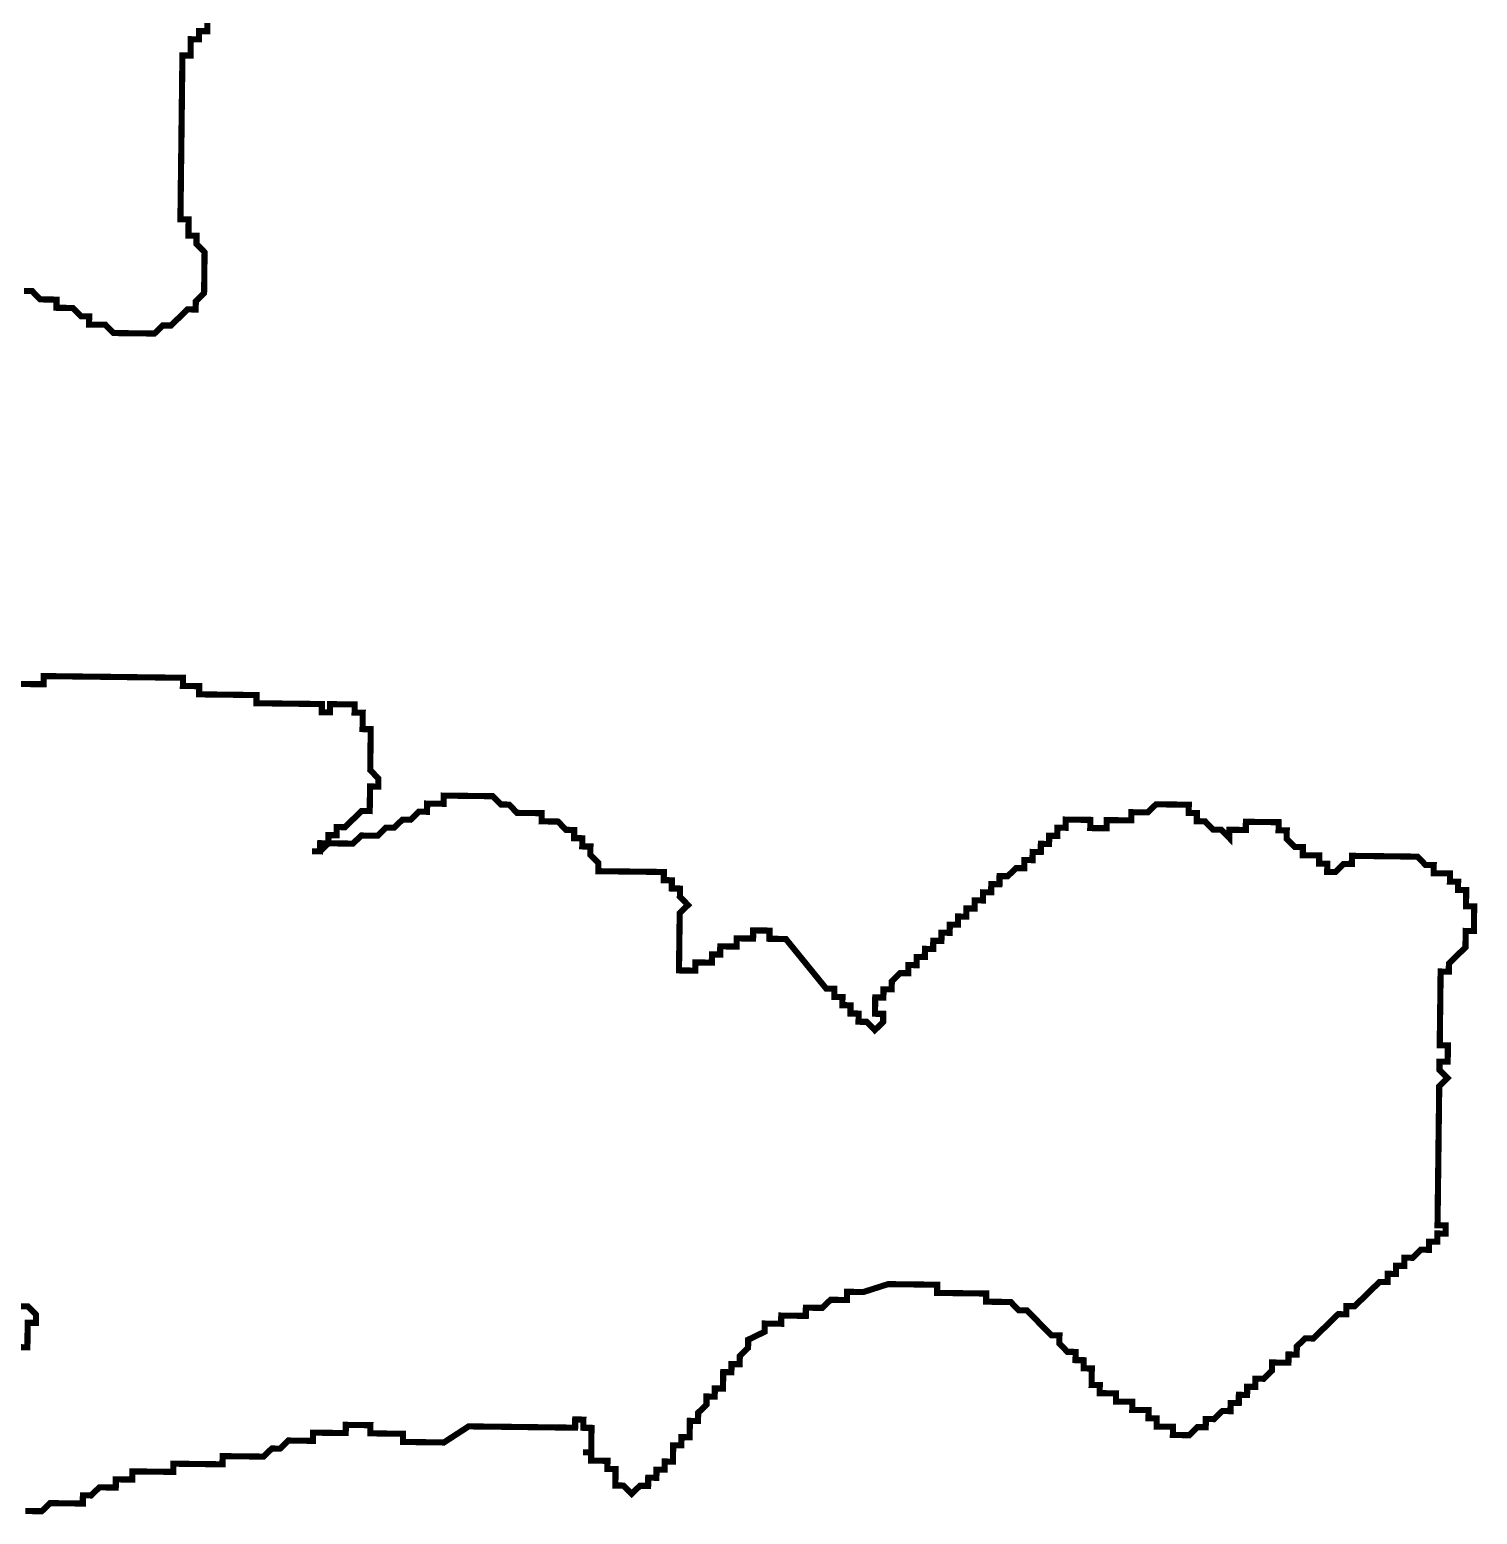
# Model space of a CAD drawing. Header units: metres. Extents: x 257673 to 289848, y 2129691 to 2228029.
# Drawn here: x 261777 to 262478, y 2175400 to 2176119 of the extents above; entities that cross this region are included whole.
import ezdxf

# ---------------------------------------------------------------- set-up
doc = ezdxf.new("R2010")
doc.units = ezdxf.units.M
doc.header["$MEASUREMENT"] = 0
doc.layers.add('HAZARDS LINE', color=1, linetype='Continuous')

msp = doc.modelspace()

# ---------------------------------------------------------------- linework, layer by layer
at = {"layer": 'HAZARDS LINE', "lineweight": 18}
for points in [[(261863.37, 2176122.53, 2.97, 2.97, 0), (261863.32, 2176118.57, 2.97, 2.97, 0), (261859.36, 2176118.62, 2.97, 2.97, 0), (261859.31, 2176114.65, 2.97, 2.97, 0), (261855.34, 2176114.7, 2.97, 2.97, 0), (261855.29, 2176110.73, 2.97, 2.97, 0), (261855.25, 2176106.77, 2.97, 2.97, 0), (261851.28, 2176106.82, 2.97, 2.97, 0), (261851.23, 2176102.85, 2.97, 2.97, 0), (261851.18, 2176098.88, 2.97, 2.97, 0), (261851.13, 2176094.92, 2.97, 2.97, 0), (261851.09, 2176090.95, 2.97, 2.97, 0), (261851.04, 2176086.99, 2.97, 2.97, 0), (261850.99, 2176083.02, 2.97, 2.97, 0), (261850.94, 2176079.05, 2.97, 2.97, 0), (261850.89, 2176075.09, 2.97, 2.97, 0), (261850.84, 2176071.12, 2.97, 2.97, 0), (261850.8, 2176067.16, 2.97, 2.97, 0), (261850.75, 2176063.19, 2.97, 2.97, 0), (261850.7, 2176059.22, 2.97, 2.97, 0), (261850.65, 2176055.26, 2.97, 2.97, 0), (261850.6, 2176051.29, 2.97, 2.97, 0), (261850.55, 2176047.33, 2.97, 2.97, 0), (261850.5, 2176043.36, 2.97, 2.97, 0), (261850.46, 2176039.39, 2.97, 2.97, 0), (261850.41, 2176035.43, 2.97, 2.97, 0), (261850.36, 2176031.46, 2.97, 2.97, 0), (261850.31, 2176027.5, 2.97, 2.97, 0), (261854.28, 2176027.45, 2.97, 2.97, 0), (261854.23, 2176023.48, 2.97, 2.97, 0), (261854.18, 2176019.52, 2.97, 2.97, 0), (261858.14, 2176019.47, 2.97, 2.97, 0), (261858.1, 2176015.5, 2.97, 2.97, 0), (261862.01, 2176011.49, 2.97, 2.97, 0), (261861.96, 2176007.52, 2.97, 2.97, 0), (261861.91, 2176003.55, 2.97, 2.97, 0), (261861.87, 2175999.59, 2.97, 2.97, 0), (261861.82, 2175995.62, 2.97, 2.97, 0), (261861.77, 2175991.66, 2.97, 2.97, 0), (261857.76, 2175987.74, 2.97, 2.97, 0), (261857.71, 2175983.77, 2.97, 2.97, 0), (261853.74, 2175983.82, 2.97, 2.97, 0), (261849.73, 2175979.9, 2.97, 2.97, 0), (261845.71, 2175975.99, 2.97, 2.97, 0), (261841.75, 2175976.04, 2.97, 2.97, 0), (261837.73, 2175972.12, 2.97, 2.97, 0), (261833.77, 2175972.17, 2.97, 2.97, 0), (261829.8, 2175972.21, 2.97, 2.97, 0), (261825.84, 2175972.26, 2.97, 2.97, 0), (261821.87, 2175972.31, 2.97, 2.97, 0), (261817.91, 2175972.36, 2.97, 2.97, 0), (261813.99, 2175976.37, 2.97, 2.97, 0), (261810.03, 2175976.42, 2.97, 2.97, 0), (261806.06, 2175976.47, 2.97, 2.97, 0), (261806.11, 2175980.44, 2.97, 2.97, 0), (261802.14, 2175980.49, 2.97, 2.97, 0), (261798.23, 2175984.5, 2.97, 2.97, 0), (261794.26, 2175984.55, 2.97, 2.97, 0), (261790.3, 2175984.6, 2.97, 2.97, 0), (261790.34, 2175988.56, 2.97, 2.97, 0), (261786.38, 2175988.61, 2.97, 2.97, 0), (261782.41, 2175988.66, 2.97, 2.97, 0), (261778.5, 2175992.68, 2.97, 2.97, 0), (261774.53, 2175992.72, 2.97, 2.97, 0)], [(261772.2, 2175802.36, 2.97, 2.97, 0), (261776.17, 2175802.31, 2.97, 2.97, 0), (261780.13, 2175802.26, 2.97, 2.97, 0), (261784.1, 2175802.21, 2.97, 2.97, 0), (261784.15, 2175806.18, 2.97, 2.97, 0), (261788.11, 2175806.13, 2.97, 2.97, 0), (261792.08, 2175806.08, 2.97, 2.97, 0), (261796.04, 2175806.03, 2.97, 2.97, 0), (261800.01, 2175805.98, 2.97, 2.97, 0), (261803.97, 2175805.93, 2.97, 2.97, 0), (261807.94, 2175805.89, 2.97, 2.97, 0), (261811.9, 2175805.84, 2.97, 2.97, 0), (261815.87, 2175805.79, 2.97, 2.97, 0), (261819.83, 2175805.74, 2.97, 2.97, 0), (261823.8, 2175805.69, 2.97, 2.97, 0), (261827.77, 2175805.64, 2.97, 2.97, 0), (261831.73, 2175805.59, 2.97, 2.97, 0), (261835.7, 2175805.55, 2.97, 2.97, 0), (261839.66, 2175805.5, 2.97, 2.97, 0), (261843.63, 2175805.45, 2.97, 2.97, 0), (261847.59, 2175805.4, 2.97, 2.97, 0), (261851.56, 2175805.35, 2.97, 2.97, 0), (261851.51, 2175801.39, 2.97, 2.97, 0), (261855.47, 2175801.34, 2.97, 2.97, 0), (261859.44, 2175801.29, 2.97, 2.97, 0), (261859.39, 2175797.32, 2.97, 2.97, 0), (261863.36, 2175797.27, 2.97, 2.97, 0), (261867.32, 2175797.23, 2.97, 2.97, 0), (261871.29, 2175797.18, 2.97, 2.97, 0), (261875.25, 2175797.13, 2.97, 2.97, 0), (261879.22, 2175797.08, 2.97, 2.97, 0), (261883.18, 2175797.03, 2.97, 2.97, 0), (261887.15, 2175796.98, 2.97, 2.97, 0), (261887.1, 2175793.02, 2.97, 2.97, 0), (261891.07, 2175792.97, 2.97, 2.97, 0), (261895.03, 2175792.92, 2.97, 2.97, 0), (261899, 2175792.87, 2.97, 2.97, 0), (261902.96, 2175792.82, 2.97, 2.97, 0), (261906.93, 2175792.77, 2.97, 2.97, 0), (261910.89, 2175792.73, 2.97, 2.97, 0), (261914.86, 2175792.68, 2.97, 2.97, 0), (261918.82, 2175792.63, 2.97, 2.97, 0), (261918.77, 2175788.66, 2.97, 2.97, 0), (261922.74, 2175788.61, 2.97, 2.97, 0), (261922.79, 2175792.58, 2.97, 2.97, 0), (261926.75, 2175792.53, 2.97, 2.97, 0), (261930.72, 2175792.48, 2.97, 2.97, 0), (261934.68, 2175792.43, 2.97, 2.97, 0), (261934.64, 2175788.47, 2.97, 2.97, 0), (261938.6, 2175788.42, 2.97, 2.97, 0), (261938.55, 2175784.45, 2.97, 2.97, 0), (261938.5, 2175780.49, 2.97, 2.97, 0), (261942.47, 2175780.44, 2.97, 2.97, 0), (261942.42, 2175776.47, 2.97, 2.97, 0), (261942.37, 2175772.51, 2.97, 2.97, 0), (261942.32, 2175768.54, 2.97, 2.97, 0), (261942.28, 2175764.58, 2.97, 2.97, 0), (261942.23, 2175760.61, 2.97, 2.97, 0), (261946.14, 2175756.6, 2.97, 2.97, 0), (261946.1, 2175752.63, 2.97, 2.97, 0), (261942.13, 2175752.68, 2.97, 2.97, 0), (261942.08, 2175748.71, 2.97, 2.97, 0), (261942.03, 2175744.75, 2.97, 2.97, 0), (261941.98, 2175740.78, 2.97, 2.97, 0), (261938.02, 2175740.83, 2.97, 2.97, 0), (261934.01, 2175736.91, 2.97, 2.97, 0), (261929.99, 2175732.99, 2.97, 2.97, 0), (261926.03, 2175733.04, 2.97, 2.97, 0), (261925.98, 2175729.08, 2.97, 2.97, 0), (261922.01, 2175729.12, 2.97, 2.97, 0), (261921.96, 2175725.16, 2.97, 2.97, 0), (261918, 2175725.21, 2.97, 2.97, 0), (261917.95, 2175721.24, 2.97, 2.97, 0), (261913.98, 2175721.29, 2.97, 2.97, 0), (261917.95, 2175721.24, 2.97, 2.97, 0), (261921.96, 2175725.16, 2.97, 2.97, 0), (261925.93, 2175725.11, 2.97, 2.97, 0), (261929.89, 2175725.06, 2.97, 2.97, 0), (261933.86, 2175725.01, 2.97, 2.97, 0), (261937.87, 2175728.93, 2.97, 2.97, 0), (261941.84, 2175728.88, 2.97, 2.97, 0), (261945.8, 2175728.83, 2.97, 2.97, 0), (261949.82, 2175732.75, 2.97, 2.97, 0), (261953.78, 2175732.7, 2.97, 2.97, 0), (261957.8, 2175736.62, 2.97, 2.97, 0), (261961.76, 2175736.57, 2.97, 2.97, 0), (261965.78, 2175740.49, 2.97, 2.97, 0), (261969.74, 2175740.44, 2.97, 2.97, 0), (261969.79, 2175744.41, 2.97, 2.97, 0), (261973.76, 2175744.36, 2.97, 2.97, 0), (261977.72, 2175744.31, 2.97, 2.97, 0), (261977.77, 2175748.28, 2.97, 2.97, 0), (261981.74, 2175748.23, 2.97, 2.97, 0), (261985.7, 2175748.18, 2.97, 2.97, 0), (261989.67, 2175748.13, 2.97, 2.97, 0), (261993.63, 2175748.08, 2.97, 2.97, 0), (261997.6, 2175748.03, 2.97, 2.97, 0), (262001.56, 2175747.98, 2.97, 2.97, 0), (262005.48, 2175743.97, 2.97, 2.97, 0), (262009.44, 2175743.92, 2.97, 2.97, 0), (262013.36, 2175739.91, 2.97, 2.97, 0), (262017.33, 2175739.86, 2.97, 2.97, 0), (262021.29, 2175739.81, 2.97, 2.97, 0), (262025.26, 2175739.76, 2.97, 2.97, 0), (262025.21, 2175735.8, 2.97, 2.97, 0), (262029.17, 2175735.75, 2.97, 2.97, 0), (262033.14, 2175735.7, 2.97, 2.97, 0), (262037.06, 2175731.68, 2.97, 2.97, 0), (262041.02, 2175731.63, 2.97, 2.97, 0), (262040.97, 2175727.67, 2.97, 2.97, 0), (262044.94, 2175727.62, 2.97, 2.97, 0), (262044.89, 2175723.65, 2.97, 2.97, 0), (262048.86, 2175723.61, 2.97, 2.97, 0), (262048.81, 2175719.64, 2.97, 2.97, 0), (262052.72, 2175715.63, 2.97, 2.97, 0), (262052.67, 2175711.66, 2.97, 2.97, 0), (262056.64, 2175711.61, 2.97, 2.97, 0), (262060.61, 2175711.56, 2.97, 2.97, 0), (262064.57, 2175711.51, 2.97, 2.97, 0), (262068.54, 2175711.47, 2.97, 2.97, 0), (262072.5, 2175711.42, 2.97, 2.97, 0), (262076.47, 2175711.37, 2.97, 2.97, 0), (262080.43, 2175711.32, 2.97, 2.97, 0), (262084.4, 2175711.27, 2.97, 2.97, 0), (262084.35, 2175707.31, 2.97, 2.97, 0), (262088.31, 2175707.26, 2.97, 2.97, 0), (262088.27, 2175703.29, 2.97, 2.97, 0), (262092.23, 2175703.24, 2.97, 2.97, 0), (262092.18, 2175699.28, 2.97, 2.97, 0), (262096.1, 2175695.26, 2.97, 2.97, 0), (262092.09, 2175691.34, 2.97, 2.97, 0), (262092.04, 2175687.38, 2.97, 2.97, 0), (262091.99, 2175683.41, 2.97, 2.97, 0), (262091.94, 2175679.45, 2.97, 2.97, 0), (262091.89, 2175675.48, 2.97, 2.97, 0), (262091.84, 2175671.51, 2.97, 2.97, 0), (262091.79, 2175667.55, 2.97, 2.97, 0), (262091.75, 2175663.58, 2.97, 2.97, 0), (262095.71, 2175663.53, 2.97, 2.97, 0), (262099.68, 2175663.49, 2.97, 2.97, 0), (262099.73, 2175667.45, 2.97, 2.97, 0), (262103.69, 2175667.4, 2.97, 2.97, 0), (262107.66, 2175667.35, 2.97, 2.97, 0), (262107.7, 2175671.32, 2.97, 2.97, 0), (262111.67, 2175671.27, 2.97, 2.97, 0), (262111.72, 2175675.24, 2.97, 2.97, 0), (262115.68, 2175675.19, 2.97, 2.97, 0), (262119.65, 2175675.14, 2.97, 2.97, 0), (262119.7, 2175679.11, 2.97, 2.97, 0), (262123.66, 2175679.06, 2.97, 2.97, 0), (262127.63, 2175679.01, 2.97, 2.97, 0), (262127.68, 2175682.98, 2.97, 2.97, 0), (262131.64, 2175682.93, 2.97, 2.97, 0), (262135.61, 2175682.88, 2.97, 2.97, 0), (262135.56, 2175678.91, 2.97, 2.97, 0), (262139.52, 2175678.86, 2.97, 2.97, 0), (262143.49, 2175678.82, 2.97, 2.97, 0), (262163.03, 2175654.78, 2.97, 2.97, 0), (262166.99, 2175654.73, 2.97, 2.97, 0), (262166.94, 2175650.76, 2.97, 2.97, 0), (262170.91, 2175650.71, 2.97, 2.97, 0), (262170.86, 2175646.75, 2.97, 2.97, 0), (262174.82, 2175646.7, 2.97, 2.97, 0), (262174.78, 2175642.73, 2.97, 2.97, 0), (262178.74, 2175642.68, 2.97, 2.97, 0), (262178.69, 2175638.72, 2.97, 2.97, 0), (262182.66, 2175638.67, 2.97, 2.97, 0), (262186.57, 2175634.66, 2.97, 2.97, 0), (262190.59, 2175638.57, 2.97, 2.97, 0), (262190.64, 2175642.54, 2.97, 2.97, 0), (262186.67, 2175642.59, 2.97, 2.97, 0), (262186.72, 2175646.55, 2.97, 2.97, 0), (262186.77, 2175650.52, 2.97, 2.97, 0), (262190.73, 2175650.47, 2.97, 2.97, 0), (262190.78, 2175654.44, 2.97, 2.97, 0), (262194.75, 2175654.39, 2.97, 2.97, 0), (262194.8, 2175658.35, 2.97, 2.97, 0), (262198.81, 2175662.27, 2.97, 2.97, 0), (262202.78, 2175662.22, 2.97, 2.97, 0), (262202.82, 2175666.19, 2.97, 2.97, 0), (262206.79, 2175666.14, 2.97, 2.97, 0), (262206.84, 2175670.11, 2.97, 2.97, 0), (262210.8, 2175670.06, 2.97, 2.97, 0), (262210.85, 2175674.02, 2.97, 2.97, 0), (262214.82, 2175673.98, 2.97, 2.97, 0), (262214.87, 2175677.94, 2.97, 2.97, 0), (262218.83, 2175677.89, 2.97, 2.97, 0), (262218.88, 2175681.86, 2.97, 2.97, 0), (262222.85, 2175681.81, 2.97, 2.97, 0), (262222.89, 2175685.78, 2.97, 2.97, 0), (262226.86, 2175685.73, 2.97, 2.97, 0), (262226.91, 2175689.69, 2.97, 2.97, 0), (262230.87, 2175689.65, 2.97, 2.97, 0), (262230.92, 2175693.61, 2.97, 2.97, 0), (262234.89, 2175693.56, 2.97, 2.97, 0), (262234.94, 2175697.53, 2.97, 2.97, 0), (262238.9, 2175697.48, 2.97, 2.97, 0), (262238.95, 2175701.45, 2.97, 2.97, 0), (262242.92, 2175701.4, 2.97, 2.97, 0), (262242.96, 2175705.36, 2.97, 2.97, 0), (262246.93, 2175705.32, 2.97, 2.97, 0), (262246.98, 2175709.28, 2.97, 2.97, 0), (262250.94, 2175709.23, 2.97, 2.97, 0), (262254.96, 2175713.15, 2.97, 2.97, 0), (262258.92, 2175713.1, 2.97, 2.97, 0), (262258.97, 2175717.07, 2.97, 2.97, 0), (262262.94, 2175717.02, 2.97, 2.97, 0), (262262.98, 2175720.99, 2.97, 2.97, 0), (262266.95, 2175720.94, 2.97, 2.97, 0), (262267, 2175724.9, 2.97, 2.97, 0), (262270.96, 2175724.85, 2.97, 2.97, 0), (262271.01, 2175728.82, 2.97, 2.97, 0), (262274.98, 2175728.77, 2.97, 2.97, 0), (262275.03, 2175732.74, 2.97, 2.97, 0), (262278.99, 2175732.69, 2.97, 2.97, 0), (262279.04, 2175736.66, 2.97, 2.97, 0), (262283.01, 2175736.61, 2.97, 2.97, 0), (262286.97, 2175736.56, 2.97, 2.97, 0), (262290.94, 2175736.51, 2.97, 2.97, 0), (262290.89, 2175732.54, 2.97, 2.97, 0), (262294.85, 2175732.5, 2.97, 2.97, 0), (262298.82, 2175732.45, 2.97, 2.97, 0), (262298.87, 2175736.41, 2.97, 2.97, 0), (262302.83, 2175736.36, 2.97, 2.97, 0), (262306.8, 2175736.32, 2.97, 2.97, 0), (262310.76, 2175736.27, 2.97, 2.97, 0), (262310.81, 2175740.23, 2.97, 2.97, 0), (262314.78, 2175740.18, 2.97, 2.97, 0), (262318.74, 2175740.14, 2.97, 2.97, 0), (262322.76, 2175744.05, 2.97, 2.97, 0), (262326.72, 2175744.01, 2.97, 2.97, 0), (262330.69, 2175743.96, 2.97, 2.97, 0), (262334.65, 2175743.91, 2.97, 2.97, 0), (262338.62, 2175743.86, 2.97, 2.97, 0), (262338.57, 2175739.89, 2.97, 2.97, 0), (262342.53, 2175739.85, 2.97, 2.97, 0), (262342.49, 2175735.88, 2.97, 2.97, 0), (262346.45, 2175735.83, 2.97, 2.97, 0), (262350.37, 2175731.82, 2.97, 2.97, 0), (262354.33, 2175731.77, 2.97, 2.97, 0), (262358.25, 2175727.75, 2.97, 2.97, 0), (262358.3, 2175731.72, 2.97, 2.97, 0), (262362.26, 2175731.67, 2.97, 2.97, 0), (262366.23, 2175731.62, 2.97, 2.97, 0), (262366.28, 2175735.59, 2.97, 2.97, 0), (262370.24, 2175735.54, 2.97, 2.97, 0), (262374.21, 2175735.49, 2.97, 2.97, 0), (262378.17, 2175735.44, 2.97, 2.97, 0), (262382.14, 2175735.39, 2.97, 2.97, 0), (262382.09, 2175731.43, 2.97, 2.97, 0), (262386.06, 2175731.38, 2.97, 2.97, 0), (262386.01, 2175727.41, 2.97, 2.97, 0), (262389.92, 2175723.4, 2.97, 2.97, 0), (262393.89, 2175723.35, 2.97, 2.97, 0), (262393.84, 2175719.38, 2.97, 2.97, 0), (262397.81, 2175719.34, 2.97, 2.97, 0), (262401.77, 2175719.29, 2.97, 2.97, 0), (262401.72, 2175715.32, 2.97, 2.97, 0), (262405.69, 2175715.27, 2.97, 2.97, 0), (262405.64, 2175711.31, 2.97, 2.97, 0), (262409.61, 2175711.26, 2.97, 2.97, 0), (262413.62, 2175715.18, 2.97, 2.97, 0), (262417.58, 2175715.13, 2.97, 2.97, 0), (262417.63, 2175719.09, 2.97, 2.97, 0), (262421.6, 2175719.04, 2.97, 2.97, 0), (262425.56, 2175719, 2.97, 2.97, 0), (262429.53, 2175718.95, 2.97, 2.97, 0), (262433.49, 2175718.9, 2.97, 2.97, 0), (262437.46, 2175718.85, 2.97, 2.97, 0), (262441.43, 2175718.8, 2.97, 2.97, 0), (262445.39, 2175718.75, 2.97, 2.97, 0), (262449.36, 2175718.7, 2.97, 2.97, 0), (262453.27, 2175714.69, 2.97, 2.97, 0), (262457.24, 2175714.64, 2.97, 2.97, 0), (262457.19, 2175710.68, 2.97, 2.97, 0), (262461.16, 2175710.63, 2.97, 2.97, 0), (262465.12, 2175710.58, 2.97, 2.97, 0), (262465.07, 2175706.61, 2.97, 2.97, 0), (262469.04, 2175706.56, 2.97, 2.97, 0), (262468.99, 2175702.6, 2.97, 2.97, 0), (262472.95, 2175702.55, 2.97, 2.97, 0), (262472.91, 2175698.58, 2.97, 2.97, 0), (262472.86, 2175694.62, 2.97, 2.97, 0), (262476.82, 2175694.57, 2.97, 2.97, 0), (262476.77, 2175690.6, 2.97, 2.97, 0), (262476.73, 2175686.64, 2.97, 2.97, 0), (262476.68, 2175682.67, 2.97, 2.97, 0), (262472.71, 2175682.72, 2.97, 2.97, 0), (262472.66, 2175678.75, 2.97, 2.97, 0), (262472.61, 2175674.79, 2.97, 2.97, 0), (262468.6, 2175670.87, 2.97, 2.97, 0), (262464.59, 2175666.95, 2.97, 2.97, 0), (262464.54, 2175662.99, 2.97, 2.97, 0), (262460.57, 2175663.04, 2.97, 2.97, 0), (262460.52, 2175659.07, 2.97, 2.97, 0), (262460.48, 2175655.1, 2.97, 2.97, 0), (262460.43, 2175651.14, 2.97, 2.97, 0), (262460.38, 2175647.17, 2.97, 2.97, 0), (262460.33, 2175643.21, 2.97, 2.97, 0), (262460.28, 2175639.24, 2.97, 2.97, 0), (262460.23, 2175635.27, 2.97, 2.97, 0), (262460.18, 2175631.31, 2.97, 2.97, 0), (262460.14, 2175627.34, 2.97, 2.97, 0), (262464.1, 2175627.29, 2.97, 2.97, 0), (262464.05, 2175623.33, 2.97, 2.97, 0), (262464, 2175619.36, 2.97, 2.97, 0), (262460.04, 2175619.41, 2.97, 2.97, 0), (262459.99, 2175615.44, 2.97, 2.97, 0), (262463.91, 2175611.43, 2.97, 2.97, 0), (262459.89, 2175607.51, 2.97, 2.97, 0), (262459.85, 2175603.55, 2.97, 2.97, 0), (262459.8, 2175599.58, 2.97, 2.97, 0), (262459.75, 2175595.61, 2.97, 2.97, 0), (262459.7, 2175591.65, 2.97, 2.97, 0), (262459.65, 2175587.68, 2.97, 2.97, 0), (262459.6, 2175583.72, 2.97, 2.97, 0), (262459.55, 2175579.75, 2.97, 2.97, 0), (262459.51, 2175575.78, 2.97, 2.97, 0), (262459.46, 2175571.82, 2.97, 2.97, 0), (262459.41, 2175567.85, 2.97, 2.97, 0), (262459.36, 2175563.89, 2.97, 2.97, 0), (262459.31, 2175559.92, 2.97, 2.97, 0), (262459.26, 2175555.95, 2.97, 2.97, 0), (262459.21, 2175551.99, 2.97, 2.97, 0), (262459.17, 2175548.02, 2.97, 2.97, 0), (262459.12, 2175544.06, 2.97, 2.97, 0), (262459.07, 2175540.09, 2.97, 2.97, 0), (262463.03, 2175540.04, 2.97, 2.97, 0), (262462.99, 2175536.08, 2.97, 2.97, 0), (262459.02, 2175536.12, 2.97, 2.97, 0), (262458.97, 2175532.16, 2.97, 2.97, 0), (262455.01, 2175532.21, 2.97, 2.97, 0), (262454.96, 2175528.24, 2.97, 2.97, 0), (262450.99, 2175528.29, 2.97, 2.97, 0), (262446.98, 2175524.37, 2.97, 2.97, 0), (262443.01, 2175524.42, 2.97, 2.97, 0), (262442.96, 2175520.45, 2.97, 2.97, 0), (262439, 2175520.5, 2.97, 2.97, 0), (262438.95, 2175516.54, 2.97, 2.97, 0), (262434.99, 2175516.59, 2.97, 2.97, 0), (262434.94, 2175512.62, 2.97, 2.97, 0), (262430.97, 2175512.67, 2.97, 2.97, 0), (262426.96, 2175508.75, 2.97, 2.97, 0), (262422.94, 2175504.83, 2.97, 2.97, 0), (262418.93, 2175500.92, 2.97, 2.97, 0), (262414.96, 2175500.96, 2.97, 2.97, 0), (262414.92, 2175497, 2.97, 2.97, 0), (262410.95, 2175497.05, 2.97, 2.97, 0), (262406.94, 2175493.13, 2.97, 2.97, 0), (262402.92, 2175489.21, 2.97, 2.97, 0), (262398.91, 2175485.29, 2.97, 2.97, 0), (262394.94, 2175485.34, 2.97, 2.97, 0), (262390.93, 2175481.42, 2.97, 2.97, 0), (262390.88, 2175477.46, 2.97, 2.97, 0), (262386.92, 2175477.51, 2.97, 2.97, 0), (262386.87, 2175473.54, 2.97, 2.97, 0), (262382.9, 2175473.59, 2.97, 2.97, 0), (262378.94, 2175473.64, 2.97, 2.97, 0), (262378.89, 2175469.67, 2.97, 2.97, 0), (262374.87, 2175465.76, 2.97, 2.97, 0), (262370.91, 2175465.8, 2.97, 2.97, 0), (262370.86, 2175461.84, 2.97, 2.97, 0), (262366.89, 2175461.89, 2.97, 2.97, 0), (262366.85, 2175457.92, 2.97, 2.97, 0), (262362.88, 2175457.97, 2.97, 2.97, 0), (262362.83, 2175454, 2.97, 2.97, 0), (262358.87, 2175454.05, 2.97, 2.97, 0), (262358.82, 2175450.09, 2.97, 2.97, 0), (262354.85, 2175450.13, 2.97, 2.97, 0), (262350.84, 2175446.22, 2.97, 2.97, 0), (262346.87, 2175446.26, 2.97, 2.97, 0), (262346.83, 2175442.3, 2.97, 2.97, 0), (262342.86, 2175442.35, 2.97, 2.97, 0), (262338.85, 2175438.43, 2.97, 2.97, 0), (262334.88, 2175438.48, 2.97, 2.97, 0), (262330.92, 2175438.53, 2.97, 2.97, 0), (262330.96, 2175442.49, 2.97, 2.97, 0), (262327, 2175442.54, 2.97, 2.97, 0), (262323.03, 2175442.59, 2.97, 2.97, 0), (262323.08, 2175446.56, 2.97, 2.97, 0), (262319.12, 2175446.6, 2.97, 2.97, 0), (262319.16, 2175450.57, 2.97, 2.97, 0), (262315.2, 2175450.62, 2.97, 2.97, 0), (262311.23, 2175450.67, 2.97, 2.97, 0), (262311.28, 2175454.63, 2.97, 2.97, 0), (262307.32, 2175454.68, 2.97, 2.97, 0), (262303.35, 2175454.73, 2.97, 2.97, 0), (262303.4, 2175458.7, 2.97, 2.97, 0), (262299.44, 2175458.75, 2.97, 2.97, 0), (262295.47, 2175458.79, 2.97, 2.97, 0), (262295.52, 2175462.76, 2.97, 2.97, 0), (262291.55, 2175462.81, 2.97, 2.97, 0), (262291.6, 2175466.77, 2.97, 2.97, 0), (262291.65, 2175470.74, 2.97, 2.97, 0), (262287.68, 2175470.79, 2.97, 2.97, 0), (262287.73, 2175474.75, 2.97, 2.97, 0), (262283.77, 2175474.8, 2.97, 2.97, 0), (262283.82, 2175478.77, 2.97, 2.97, 0), (262279.85, 2175478.82, 2.97, 2.97, 0), (262275.93, 2175482.83, 2.97, 2.97, 0), (262275.98, 2175486.8, 2.97, 2.97, 0), (262272.02, 2175486.85, 2.97, 2.97, 0), (262268.1, 2175490.86, 2.97, 2.97, 0), (262264.18, 2175494.88, 2.97, 2.97, 0), (262260.27, 2175498.89, 2.97, 2.97, 0), (262256.3, 2175498.94, 2.97, 2.97, 0), (262252.38, 2175502.95, 2.97, 2.97, 0), (262248.42, 2175503, 2.97, 2.97, 0), (262244.45, 2175503.05, 2.97, 2.97, 0), (262240.49, 2175503.1, 2.97, 2.97, 0), (262240.54, 2175507.06, 2.97, 2.97, 0), (262236.57, 2175507.11, 2.97, 2.97, 0), (262232.61, 2175507.16, 2.97, 2.97, 0), (262228.64, 2175507.21, 2.97, 2.97, 0), (262224.68, 2175507.26, 2.97, 2.97, 0), (262220.71, 2175507.31, 2.97, 2.97, 0), (262216.74, 2175507.36, 2.97, 2.97, 0), (262216.79, 2175511.32, 2.97, 2.97, 0), (262212.83, 2175511.37, 2.97, 2.97, 0), (262208.86, 2175511.42, 2.97, 2.97, 0), (262204.9, 2175511.47, 2.97, 2.97, 0), (262200.93, 2175511.52, 2.97, 2.97, 0), (262196.97, 2175511.56, 2.97, 2.97, 0), (262193, 2175511.61, 2.97, 2.97, 0), (262181.06, 2175507.79, 2.97, 2.97, 0), (262177.09, 2175507.84, 2.97, 2.97, 0), (262173.13, 2175507.89, 2.97, 2.97, 0), (262173.08, 2175503.92, 2.97, 2.97, 0), (262169.11, 2175503.97, 2.97, 2.97, 0), (262165.15, 2175504.02, 2.97, 2.97, 0), (262161.13, 2175500.1, 2.97, 2.97, 0), (262157.17, 2175500.15, 2.97, 2.97, 0), (262153.2, 2175500.2, 2.97, 2.97, 0), (262153.15, 2175496.23, 2.97, 2.97, 0), (262149.19, 2175496.28, 2.97, 2.97, 0), (262145.22, 2175496.33, 2.97, 2.97, 0), (262141.26, 2175496.38, 2.97, 2.97, 0), (262141.21, 2175492.41, 2.97, 2.97, 0), (262137.24, 2175492.46, 2.97, 2.97, 0), (262133.28, 2175492.51, 2.97, 2.97, 0), (262133.23, 2175488.55, 2.97, 2.97, 0), (262125.25, 2175484.68, 2.97, 2.97, 0), (262125.2, 2175480.71, 2.97, 2.97, 0), (262121.19, 2175476.79, 2.97, 2.97, 0), (262121.14, 2175472.83, 2.97, 2.97, 0), (262117.17, 2175472.88, 2.97, 2.97, 0), (262117.13, 2175468.91, 2.97, 2.97, 0), (262113.16, 2175468.96, 2.97, 2.97, 0), (262113.11, 2175464.99, 2.97, 2.97, 0), (262113.06, 2175461.03, 2.97, 2.97, 0), (262109.1, 2175461.07, 2.97, 2.97, 0), (262109.05, 2175457.11, 2.97, 2.97, 0), (262105.08, 2175457.16, 2.97, 2.97, 0), (262105.04, 2175453.19, 2.97, 2.97, 0), (262101.02, 2175449.27, 2.97, 2.97, 0), (262100.97, 2175445.31, 2.97, 2.97, 0), (262097.01, 2175445.36, 2.97, 2.97, 0), (262096.96, 2175441.39, 2.97, 2.97, 0), (262096.91, 2175437.42, 2.97, 2.97, 0), (262092.95, 2175437.47, 2.97, 2.97, 0), (262092.9, 2175433.51, 2.97, 2.97, 0), (262088.93, 2175433.55, 2.97, 2.97, 0), (262088.88, 2175429.59, 2.97, 2.97, 0), (262088.83, 2175425.62, 2.97, 2.97, 0), (262084.87, 2175425.67, 2.97, 2.97, 0), (262084.82, 2175421.71, 2.97, 2.97, 0), (262080.85, 2175421.75, 2.97, 2.97, 0), (262080.81, 2175417.79, 2.97, 2.97, 0), (262076.84, 2175417.84, 2.97, 2.97, 0), (262076.79, 2175413.87, 2.97, 2.97, 0), (262072.83, 2175413.92, 2.97, 2.97, 0), (262068.81, 2175410, 2.97, 2.97, 0), (262064.9, 2175414.02, 2.97, 2.97, 0), (262060.93, 2175414.06, 2.97, 2.97, 0), (262060.98, 2175418.03, 2.97, 2.97, 0), (262061.03, 2175422, 2.97, 2.97, 0), (262057.06, 2175422.05, 2.97, 2.97, 0), (262057.11, 2175426.01, 2.97, 2.97, 0), (262053.15, 2175426.06, 2.97, 2.97, 0), (262049.18, 2175426.11, 2.97, 2.97, 0), (262049.23, 2175430.07, 2.97, 2.97, 0), (262045.26, 2175430.12, 2.97, 2.97, 0), (262049.23, 2175430.07, 2.97, 2.97, 0), (262049.28, 2175434.04, 2.97, 2.97, 0), (262049.33, 2175438.01, 2.97, 2.97, 0), (262049.37, 2175441.97, 2.97, 2.97, 0), (262045.41, 2175442.02, 2.97, 2.97, 0), (262045.46, 2175445.99, 2.97, 2.97, 0), (262041.49, 2175446.04, 2.97, 2.97, 0), (262041.44, 2175442.07, 2.97, 2.97, 0), (262037.48, 2175442.12, 2.97, 2.97, 0), (262033.51, 2175442.17, 2.97, 2.97, 0), (262029.55, 2175442.21, 2.97, 2.97, 0), (262025.58, 2175442.26, 2.97, 2.97, 0), (262021.62, 2175442.31, 2.97, 2.97, 0), (262017.65, 2175442.36, 2.97, 2.97, 0), (262013.69, 2175442.41, 2.97, 2.97, 0), (262009.72, 2175442.46, 2.97, 2.97, 0), (262005.76, 2175442.51, 2.97, 2.97, 0), (262001.79, 2175442.55, 2.97, 2.97, 0), (261997.82, 2175442.6, 2.97, 2.97, 0), (261993.86, 2175442.65, 2.97, 2.97, 0), (261989.89, 2175442.7, 2.97, 2.97, 0), (261977.9, 2175434.91, 2.97, 2.97, 0), (261958.07, 2175435.16, 2.97, 2.97, 0), (261958.12, 2175439.12, 2.97, 2.97, 0), (261954.16, 2175439.17, 2.97, 2.97, 0), (261950.19, 2175439.22, 2.97, 2.97, 0), (261946.23, 2175439.27, 2.97, 2.97, 0), (261942.26, 2175439.32, 2.97, 2.97, 0), (261942.31, 2175443.28, 2.97, 2.97, 0), (261938.34, 2175443.33, 2.97, 2.97, 0), (261934.38, 2175443.38, 2.97, 2.97, 0), (261930.41, 2175443.43, 2.97, 2.97, 0), (261930.37, 2175439.46, 2.97, 2.97, 0), (261926.4, 2175439.51, 2.97, 2.97, 0), (261922.43, 2175439.56, 2.97, 2.97, 0), (261918.47, 2175439.61, 2.97, 2.97, 0), (261914.5, 2175439.66, 2.97, 2.97, 0), (261914.46, 2175435.69, 2.97, 2.97, 0), (261910.49, 2175435.74, 2.97, 2.97, 0), (261906.52, 2175435.79, 2.97, 2.97, 0), (261902.56, 2175435.84, 2.97, 2.97, 0), (261898.55, 2175431.92, 2.97, 2.97, 0), (261894.58, 2175431.97, 2.97, 2.97, 0), (261890.57, 2175428.05, 2.97, 2.97, 0), (261886.6, 2175428.1, 2.97, 2.97, 0), (261882.64, 2175428.15, 2.97, 2.97, 0), (261878.67, 2175428.19, 2.97, 2.97, 0), (261874.7, 2175428.24, 2.97, 2.97, 0), (261870.74, 2175428.29, 2.97, 2.97, 0), (261870.69, 2175424.33, 2.97, 2.97, 0), (261866.73, 2175424.37, 2.97, 2.97, 0), (261862.76, 2175424.42, 2.97, 2.97, 0), (261858.79, 2175424.47, 2.97, 2.97, 0), (261854.83, 2175424.52, 2.97, 2.97, 0), (261850.86, 2175424.57, 2.97, 2.97, 0), (261846.9, 2175424.62, 2.97, 2.97, 0), (261846.85, 2175420.65, 2.97, 2.97, 0), (261842.88, 2175420.7, 2.97, 2.97, 0), (261838.92, 2175420.75, 2.97, 2.97, 0), (261834.95, 2175420.8, 2.97, 2.97, 0), (261830.99, 2175420.84, 2.97, 2.97, 0), (261827.02, 2175420.89, 2.97, 2.97, 0), (261826.97, 2175416.93, 2.97, 2.97, 0), (261823.01, 2175416.98, 2.97, 2.97, 0), (261819.04, 2175417.02, 2.97, 2.97, 0), (261819, 2175413.06, 2.97, 2.97, 0), (261815.03, 2175413.11, 2.97, 2.97, 0), (261811.06, 2175413.16, 2.97, 2.97, 0), (261807.05, 2175409.24, 2.97, 2.97, 0), (261803.09, 2175409.29, 2.97, 2.97, 0), (261803.04, 2175405.32, 2.97, 2.97, 0), (261799.07, 2175405.37, 2.97, 2.97, 0), (261795.11, 2175405.42, 2.97, 2.97, 0), (261791.14, 2175405.47, 2.97, 2.97, 0), (261787.18, 2175405.51, 2.97, 2.97, 0), (261783.16, 2175401.6, 2.97, 2.97, 0), (261779.2, 2175401.65, 2.97, 2.97, 0), (261775.23, 2175401.69, 2.97, 2.97, 0)], [(261772.24, 2175481.06, 2.97, 2.97, 0), (261776.2, 2175481.01, 2.97, 2.97, 0), (261776.25, 2175484.98, 2.97, 2.97, 0), (261776.3, 2175488.95, 2.97, 2.97, 0), (261776.35, 2175492.91, 2.97, 2.97, 0), (261780.31, 2175492.86, 2.97, 2.97, 0), (261780.36, 2175496.83, 2.97, 2.97, 0), (261776.44, 2175500.84, 2.97, 2.97, 0), (261772.48, 2175500.89, 2.97, 2.97, 0)]]:
    msp.add_lwpolyline(points, format="xyseb", dxfattribs=at)

doc.saveas('drawing.dxf')
